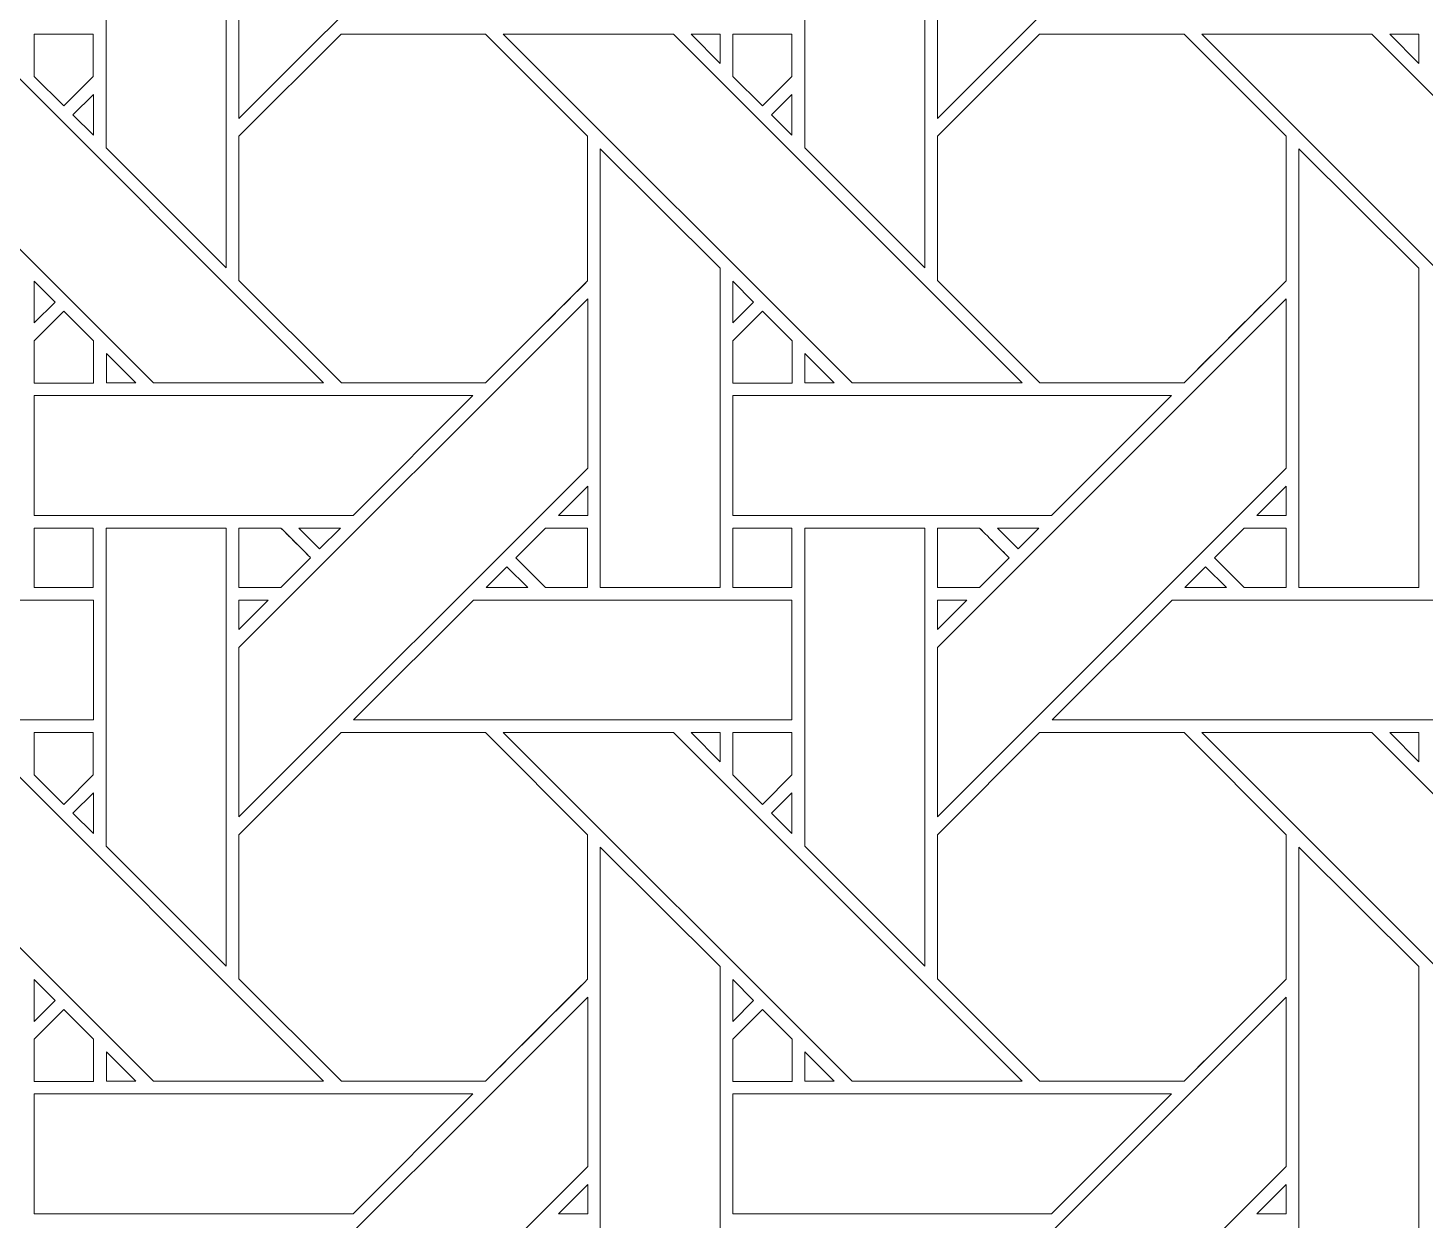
# Model space of a CAD drawing. Header units: inches. Extents: x 4.9 to 19.9, y 3.1 to 15.1.
# Drawn here: x 8.539 to 10.436, y 11.99 to 13.61 of the extents above; entities that cross this region are included whole.
import ezdxf

# ---------------------------------------------------------------- set-up
doc = ezdxf.new("R2010")
doc.units = ezdxf.units.IN
doc.header["$MEASUREMENT"] = 0
doc.layers.add('Design', color=7, linetype='Continuous', lineweight=0)

msp = doc.modelspace()

# ---------------------------------------------------------------- linework, layer by layer
at = {"layer": 'Design'}
for points, knots in [([(4.8829, 15.0948), (4.8829, 15.0948), (4.8829, 3.0948), (4.8829, 3.0948), (4.8829, 3.0948), (19.8829, 3.0948), (19.8829, 3.0948), (19.8829, 3.0948), (19.8829, 15.0948), (19.8829, 15.0948), (19.8829, 15.0948), (4.8829, 15.0948), (4.8829, 15.0948)], [0, 0, 0, 0, 1, 1, 1, 2, 2, 2, 3, 3, 3, 4, 4, 4, 4]), ([(5.4052, 14.5679), (5.4052, 14.5679), (5.4052, 3.6216), (5.4052, 3.6216), (5.4052, 3.6216), (19.3605, 3.6216), (19.3605, 3.6216), (19.3605, 3.6216), (19.3605, 14.5679), (19.3605, 14.5679), (19.3605, 14.5679), (5.4052, 14.5679), (5.4052, 14.5679)], [0, 0, 0, 0, 1, 1, 1, 2, 2, 2, 3, 3, 3, 4, 4, 4, 4]), ([(9.2992, 13.9603), (9.2992, 13.9603), (8.8255, 13.4866), (8.8255, 13.4866), (8.8255, 13.4866), (8.8255, 13.7167), (8.8255, 13.7167), (8.8255, 13.7167), (9.2992, 14.1903), (9.2992, 14.1903), (9.2992, 14.1903), (9.2992, 13.9603), (9.2992, 13.9603)], [0, 0, 0, 0, 1, 1, 1, 2, 2, 2, 3, 3, 3, 4, 4, 4, 4]), ([(10.2479, 13.9603), (10.2479, 13.9603), (9.7742, 13.4866), (9.7742, 13.4866), (9.7742, 13.4866), (9.7742, 13.7167), (9.7742, 13.7167), (9.7742, 13.7167), (10.2479, 14.1903), (10.2479, 14.1903), (10.2479, 14.1903), (10.2479, 13.9603), (10.2479, 13.9603)], [0, 0, 0, 0, 1, 1, 1, 2, 2, 2, 3, 3, 3, 4, 4, 4, 4]), ([(8.6454, 13.4466), (8.6454, 13.4466), (8.6454, 13.8788), (8.6454, 13.8788), (8.6454, 13.8788), (8.8083, 13.8788), (8.8083, 13.8788), (8.8083, 13.8788), (8.8083, 13.2837), (8.8083, 13.2837), (8.8083, 13.2837), (8.6454, 13.4466), (8.6454, 13.4466)], [0, 0, 0, 0, 1, 1, 1, 2, 2, 2, 3, 3, 3, 4, 4, 4, 4]), ([(9.5942, 13.4466), (9.5942, 13.4466), (9.5942, 13.8788), (9.5942, 13.8788), (9.5942, 13.8788), (9.7571, 13.8788), (9.7571, 13.8788), (9.7571, 13.8788), (9.7571, 13.2837), (9.7571, 13.2837), (9.7571, 13.2837), (9.5942, 13.4466), (9.5942, 13.4466)], [0, 0, 0, 0, 1, 1, 1, 2, 2, 2, 3, 3, 3, 4, 4, 4, 4]), ([(8.9405, 13.1273), (8.9405, 13.1273), (8.7095, 13.1273), (8.7095, 13.1273), (8.7095, 13.1273), (8.2359, 13.601), (8.2359, 13.601), (8.2359, 13.601), (8.4669, 13.601), (8.4669, 13.601), (8.4669, 13.601), (8.9405, 13.1273), (8.9405, 13.1273)], [0, 0, 0, 0, 1, 1, 1, 2, 2, 2, 3, 3, 3, 4, 4, 4, 4]), ([(8.6278, 13.601), (8.6278, 13.601), (8.6278, 13.5434), (8.6278, 13.5434), (8.6278, 13.5434), (8.5879, 13.5035), (8.5879, 13.5035), (8.5879, 13.5035), (8.5476, 13.5438), (8.5476, 13.5438), (8.5476, 13.5438), (8.5476, 13.601), (8.5476, 13.601), (8.5476, 13.601), (8.6278, 13.601), (8.6278, 13.601)], [0, 0, 0, 0, 1, 1, 1, 2, 2, 2, 3, 3, 3, 4, 4, 4, 5, 5, 5, 5]), ([(8.6278, 13.5434), (8.6278, 13.5434), (8.5879, 13.5035), (8.5879, 13.5035), (8.5879, 13.5035), (8.5476, 13.5438), (8.5476, 13.5438), (8.5476, 13.5438), (8.5476, 13.601), (8.5476, 13.601), (8.5476, 13.601), (8.6278, 13.601), (8.6278, 13.601), (8.6278, 13.601), (8.6278, 13.5434), (8.6278, 13.5434)], [0, 0, 0, 0, 1, 1, 1, 2, 2, 2, 3, 3, 3, 4, 4, 4, 5, 5, 5, 5]), ([(8.9642, 13.601), (8.9642, 13.601), (9.1604, 13.601), (9.1604, 13.601), (9.1604, 13.601), (9.2991, 13.4623), (9.2991, 13.4623), (9.2991, 13.4623), (9.2991, 13.2661), (9.2991, 13.2661), (9.2813, 13.2481), (9.1694, 13.1364), (9.1604, 13.1274), (9.1604, 13.1274), (8.9647, 13.1274), (8.9647, 13.1274), (8.9647, 13.1274), (8.8255, 13.2666), (8.8255, 13.2666), (8.8255, 13.2666), (8.8255, 13.4623), (8.8255, 13.4623), (8.8255, 13.4623), (8.9642, 13.601), (8.9642, 13.601)], [0, 0, 0, 0, 1, 1, 1, 2, 2, 2, 3, 3, 3, 4, 4, 4, 5, 5, 5, 6, 6, 6, 7, 7, 7, 8, 8, 8, 8]), ([(9.1604, 13.601), (9.1604, 13.601), (9.2991, 13.4623), (9.2991, 13.4623), (9.2991, 13.4623), (9.2991, 13.2661), (9.2991, 13.2661), (9.2815, 13.2483), (9.1695, 13.1365), (9.1604, 13.1274), (9.1604, 13.1274), (8.9647, 13.1274), (8.9647, 13.1274), (8.9647, 13.1274), (8.8255, 13.2666), (8.8255, 13.2666), (8.8255, 13.2666), (8.8255, 13.4623), (8.8255, 13.4623), (8.8255, 13.4623), (8.9642, 13.601), (8.9642, 13.601), (8.9642, 13.601), (9.1604, 13.601), (9.1604, 13.601)], [0, 0, 0, 0, 1, 1, 1, 2, 2, 2, 3, 3, 3, 4, 4, 4, 5, 5, 5, 6, 6, 6, 7, 7, 7, 8, 8, 8, 8]), ([(9.8892, 13.1273), (9.8892, 13.1273), (9.6582, 13.1273), (9.6582, 13.1273), (9.6582, 13.1273), (9.1846, 13.601), (9.1846, 13.601), (9.1846, 13.601), (9.4156, 13.601), (9.4156, 13.601), (9.4156, 13.601), (9.8892, 13.1273), (9.8892, 13.1273)], [0, 0, 0, 0, 1, 1, 1, 2, 2, 2, 3, 3, 3, 4, 4, 4, 4]), ([(9.4397, 13.601), (9.4397, 13.601), (9.4791, 13.601), (9.4791, 13.601), (9.4791, 13.601), (9.4791, 13.5611), (9.4791, 13.5611), (9.4791, 13.5611), (9.4397, 13.601), (9.4397, 13.601)], [0, 0, 0, 0, 1, 1, 1, 2, 2, 2, 3, 3, 3, 3]), ([(9.5766, 13.601), (9.5766, 13.601), (9.5766, 13.5434), (9.5766, 13.5434), (9.5766, 13.5434), (9.5366, 13.5035), (9.5366, 13.5035), (9.5366, 13.5035), (9.4963, 13.5438), (9.4963, 13.5438), (9.4963, 13.5438), (9.4963, 13.601), (9.4963, 13.601), (9.4963, 13.601), (9.5766, 13.601), (9.5766, 13.601)], [0, 0, 0, 0, 1, 1, 1, 2, 2, 2, 3, 3, 3, 4, 4, 4, 5, 5, 5, 5]), ([(9.5766, 13.5434), (9.5766, 13.5434), (9.5366, 13.5035), (9.5366, 13.5035), (9.5366, 13.5035), (9.4963, 13.5438), (9.4963, 13.5438), (9.4963, 13.5438), (9.4963, 13.601), (9.4963, 13.601), (9.4963, 13.601), (9.5766, 13.601), (9.5766, 13.601), (9.5766, 13.601), (9.5766, 13.5434), (9.5766, 13.5434)], [0, 0, 0, 0, 1, 1, 1, 2, 2, 2, 3, 3, 3, 4, 4, 4, 5, 5, 5, 5]), ([(9.9129, 13.601), (9.9129, 13.601), (10.1091, 13.601), (10.1091, 13.601), (10.1091, 13.601), (10.2478, 13.4623), (10.2478, 13.4623), (10.2478, 13.4623), (10.2478, 13.2661), (10.2478, 13.2661), (10.23, 13.2481), (10.1181, 13.1364), (10.1091, 13.1274), (10.1091, 13.1274), (9.9134, 13.1274), (9.9134, 13.1274), (9.9134, 13.1274), (9.7742, 13.2666), (9.7742, 13.2666), (9.7742, 13.2666), (9.7742, 13.4623), (9.7742, 13.4623), (9.7742, 13.4623), (9.9129, 13.601), (9.9129, 13.601)], [0, 0, 0, 0, 1, 1, 1, 2, 2, 2, 3, 3, 3, 4, 4, 4, 5, 5, 5, 6, 6, 6, 7, 7, 7, 8, 8, 8, 8]), ([(10.1091, 13.601), (10.1091, 13.601), (10.2478, 13.4623), (10.2478, 13.4623), (10.2478, 13.4623), (10.2478, 13.2661), (10.2478, 13.2661), (10.23, 13.248), (10.118, 13.1363), (10.1091, 13.1274), (10.1091, 13.1274), (9.9134, 13.1274), (9.9134, 13.1274), (9.9134, 13.1274), (9.7742, 13.2666), (9.7742, 13.2666), (9.7742, 13.2666), (9.7742, 13.4623), (9.7742, 13.4623), (9.7742, 13.4623), (9.9129, 13.601), (9.9129, 13.601), (9.9129, 13.601), (10.1091, 13.601), (10.1091, 13.601)], [0, 0, 0, 0, 1, 1, 1, 2, 2, 2, 3, 3, 3, 4, 4, 4, 5, 5, 5, 6, 6, 6, 7, 7, 7, 8, 8, 8, 8]), ([(10.838, 13.1273), (10.838, 13.1273), (10.6069, 13.1273), (10.6069, 13.1273), (10.6069, 13.1273), (10.1334, 13.601), (10.1334, 13.601), (10.1334, 13.601), (10.3643, 13.601), (10.3643, 13.601), (10.3643, 13.601), (10.838, 13.1273), (10.838, 13.1273)], [0, 0, 0, 0, 1, 1, 1, 2, 2, 2, 3, 3, 3, 4, 4, 4, 4]), ([(10.3884, 13.601), (10.3884, 13.601), (10.4279, 13.601), (10.4279, 13.601), (10.4279, 13.601), (10.4279, 13.5611), (10.4279, 13.5611), (10.4279, 13.5611), (10.3884, 13.601), (10.3884, 13.601)], [0, 0, 0, 0, 1, 1, 1, 2, 2, 2, 3, 3, 3, 3]), ([(8.6279, 13.5191), (8.6279, 13.5191), (8.6279, 13.464), (8.6279, 13.464), (8.6279, 13.464), (8.6001, 13.4913), (8.6001, 13.4913), (8.6001, 13.4913), (8.6279, 13.5191), (8.6279, 13.5191)], [0, 0, 0, 0, 1, 1, 1, 2, 2, 2, 3, 3, 3, 3]), ([(9.5766, 13.5191), (9.5766, 13.5191), (9.5766, 13.464), (9.5766, 13.464), (9.5766, 13.464), (9.5488, 13.4913), (9.5488, 13.4913), (9.5488, 13.4913), (9.5766, 13.5191), (9.5766, 13.5191)], [0, 0, 0, 0, 1, 1, 1, 2, 2, 2, 3, 3, 3, 3]), ([(9.3163, 12.8493), (9.3163, 12.8493), (9.3163, 13.4452), (9.3163, 13.4452), (9.3163, 13.4452), (9.4791, 13.283), (9.4791, 13.283), (9.4791, 13.283), (9.4791, 12.8493), (9.4791, 12.8493), (9.4791, 12.8493), (9.3163, 12.8493), (9.3163, 12.8493)], [0, 0, 0, 0, 1, 1, 1, 2, 2, 2, 3, 3, 3, 4, 4, 4, 4]), ([(10.265, 12.8493), (10.265, 12.8493), (10.265, 13.4452), (10.265, 13.4452), (10.265, 13.4452), (10.4278, 13.283), (10.4278, 13.283), (10.4278, 13.283), (10.4278, 12.8493), (10.4278, 12.8493), (10.4278, 12.8493), (10.265, 12.8493), (10.265, 12.8493)], [0, 0, 0, 0, 1, 1, 1, 2, 2, 2, 3, 3, 3, 4, 4, 4, 4]), ([(8.5476, 13.2088), (8.5476, 13.2088), (8.5476, 13.2655), (8.5476, 13.2655), (8.5476, 13.2655), (8.5758, 13.2369), (8.5758, 13.2369), (8.5758, 13.2369), (8.5476, 13.2088), (8.5476, 13.2088)], [0, 0, 0, 0, 1, 1, 1, 2, 2, 2, 3, 3, 3, 3]), ([(9.4964, 13.2088), (9.4964, 13.2088), (9.4964, 13.2655), (9.4964, 13.2655), (9.4964, 13.2655), (9.5246, 13.2369), (9.5246, 13.2369), (9.5246, 13.2369), (9.4964, 13.2088), (9.4964, 13.2088)], [0, 0, 0, 0, 1, 1, 1, 2, 2, 2, 3, 3, 3, 3]), ([(9.2992, 13.0116), (9.2992, 13.0116), (8.8255, 12.5379), (8.8255, 12.5379), (8.8255, 12.5379), (8.8255, 12.768), (8.8255, 12.768), (8.8255, 12.768), (9.2992, 13.2416), (9.2992, 13.2416), (9.2992, 13.2416), (9.2992, 13.0116), (9.2992, 13.0116)], [0, 0, 0, 0, 1, 1, 1, 2, 2, 2, 3, 3, 3, 4, 4, 4, 4]), ([(10.2479, 13.0116), (10.2479, 13.0116), (9.7742, 12.5379), (9.7742, 12.5379), (9.7742, 12.5379), (9.7742, 12.768), (9.7742, 12.768), (9.7742, 12.768), (10.2479, 13.2416), (10.2479, 13.2416), (10.2479, 13.2416), (10.2479, 13.0116), (10.2479, 13.0116)], [0, 0, 0, 0, 1, 1, 1, 2, 2, 2, 3, 3, 3, 4, 4, 4, 4]), ([(8.5476, 13.1271), (8.5476, 13.1271), (8.5476, 13.1844), (8.5476, 13.1844), (8.5476, 13.1844), (8.5879, 13.2247), (8.5879, 13.2247), (8.5879, 13.2247), (8.6282, 13.1844), (8.6282, 13.1844), (8.6282, 13.1844), (8.6282, 13.1271), (8.6282, 13.1271), (8.6282, 13.1271), (8.5476, 13.1271), (8.5476, 13.1271)], [0, 0, 0, 0, 1, 1, 1, 2, 2, 2, 3, 3, 3, 4, 4, 4, 5, 5, 5, 5]), ([(8.5879, 13.2247), (8.5879, 13.2247), (8.6282, 13.1844), (8.6282, 13.1844), (8.6282, 13.1844), (8.6282, 13.1271), (8.6282, 13.1271), (8.6282, 13.1271), (8.5476, 13.1271), (8.5476, 13.1271), (8.5476, 13.1271), (8.5476, 13.1844), (8.5476, 13.1844), (8.5476, 13.1844), (8.5879, 13.2247), (8.5879, 13.2247)], [0, 0, 0, 0, 1, 1, 1, 2, 2, 2, 3, 3, 3, 4, 4, 4, 5, 5, 5, 5]), ([(9.4963, 13.1271), (9.4963, 13.1271), (9.4963, 13.1844), (9.4963, 13.1844), (9.4963, 13.1844), (9.5367, 13.2247), (9.5367, 13.2247), (9.5367, 13.2247), (9.577, 13.1844), (9.577, 13.1844), (9.577, 13.1844), (9.577, 13.1271), (9.577, 13.1271), (9.577, 13.1271), (9.4963, 13.1271), (9.4963, 13.1271)], [0, 0, 0, 0, 1, 1, 1, 2, 2, 2, 3, 3, 3, 4, 4, 4, 5, 5, 5, 5]), ([(9.5367, 13.2247), (9.5367, 13.2247), (9.577, 13.1844), (9.577, 13.1844), (9.577, 13.1844), (9.577, 13.1271), (9.577, 13.1271), (9.577, 13.1271), (9.4963, 13.1271), (9.4963, 13.1271), (9.4963, 13.1271), (9.4963, 13.1844), (9.4963, 13.1844), (9.4963, 13.1844), (9.5367, 13.2247), (9.5367, 13.2247)], [0, 0, 0, 0, 1, 1, 1, 2, 2, 2, 3, 3, 3, 4, 4, 4, 5, 5, 5, 5]), ([(8.6455, 13.1273), (8.6455, 13.1273), (8.6455, 13.1671), (8.6455, 13.1671), (8.6455, 13.1671), (8.6853, 13.1273), (8.6853, 13.1273), (8.6853, 13.1273), (8.6455, 13.1273), (8.6455, 13.1273)], [0, 0, 0, 0, 1, 1, 1, 2, 2, 2, 3, 3, 3, 3]), ([(9.5943, 13.1273), (9.5943, 13.1273), (9.5943, 13.1671), (9.5943, 13.1671), (9.5943, 13.1671), (9.634, 13.1273), (9.634, 13.1273), (9.634, 13.1273), (9.5943, 13.1273), (9.5943, 13.1273)], [0, 0, 0, 0, 1, 1, 1, 2, 2, 2, 3, 3, 3, 3]), ([(9.1433, 13.1101), (9.1433, 13.1101), (8.9806, 12.9474), (8.9806, 12.9474), (8.9806, 12.9474), (8.5476, 12.9474), (8.5476, 12.9474), (8.5476, 12.9474), (8.5476, 13.1101), (8.5476, 13.1101), (8.5476, 13.1101), (9.1433, 13.1101), (9.1433, 13.1101)], [0, 0, 0, 0, 1, 1, 1, 2, 2, 2, 3, 3, 3, 4, 4, 4, 4]), ([(10.0921, 13.1101), (10.0921, 13.1101), (9.9293, 12.9474), (9.9293, 12.9474), (9.9293, 12.9474), (9.4964, 12.9474), (9.4964, 12.9474), (9.4964, 12.9474), (9.4964, 13.1101), (9.4964, 13.1101), (9.4964, 13.1101), (10.0921, 13.1101), (10.0921, 13.1101)], [0, 0, 0, 0, 1, 1, 1, 2, 2, 2, 3, 3, 3, 4, 4, 4, 4]), ([(9.2992, 12.9474), (9.2992, 12.9474), (9.2594, 12.9474), (9.2594, 12.9474), (9.2594, 12.9474), (9.2992, 12.9872), (9.2992, 12.9872), (9.2992, 12.9872), (9.2992, 12.9474), (9.2992, 12.9474)], [0, 0, 0, 0, 1, 1, 1, 2, 2, 2, 3, 3, 3, 3]), ([(10.2479, 12.9474), (10.2479, 12.9474), (10.2081, 12.9474), (10.2081, 12.9474), (10.2081, 12.9474), (10.2479, 12.9872), (10.2479, 12.9872), (10.2479, 12.9872), (10.2479, 12.9474), (10.2479, 12.9474)], [0, 0, 0, 0, 1, 1, 1, 2, 2, 2, 3, 3, 3, 3]), ([(8.6278, 12.8494), (8.6278, 12.8494), (8.5476, 12.8494), (8.5476, 12.8494), (8.5476, 12.8494), (8.5476, 12.9301), (8.5476, 12.9301), (8.5476, 12.9301), (8.6278, 12.9301), (8.6278, 12.9301), (8.6278, 12.9301), (8.6278, 12.8494), (8.6278, 12.8494)], [0, 0, 0, 0, 1, 1, 1, 2, 2, 2, 3, 3, 3, 4, 4, 4, 4]), ([(8.6278, 12.9301), (8.6278, 12.9301), (8.6278, 12.8494), (8.6278, 12.8494), (8.6278, 12.8494), (8.5476, 12.8494), (8.5476, 12.8494), (8.5476, 12.8494), (8.5476, 12.9301), (8.5476, 12.9301), (8.5476, 12.9301), (8.6278, 12.9301), (8.6278, 12.9301)], [0, 0, 0, 0, 1, 1, 1, 2, 2, 2, 3, 3, 3, 4, 4, 4, 4]), ([(8.6454, 12.4979), (8.6454, 12.4979), (8.6454, 12.9301), (8.6454, 12.9301), (8.6454, 12.9301), (8.8083, 12.9301), (8.8083, 12.9301), (8.8083, 12.9301), (8.8083, 12.335), (8.8083, 12.335), (8.8083, 12.335), (8.6454, 12.4979), (8.6454, 12.4979)], [0, 0, 0, 0, 1, 1, 1, 2, 2, 2, 3, 3, 3, 4, 4, 4, 4]), ([(8.8825, 12.9301), (8.8877, 12.925), (8.9184, 12.8942), (8.9229, 12.8898), (8.9229, 12.8898), (8.8824, 12.8494), (8.8824, 12.8494), (8.8824, 12.8494), (8.8255, 12.8494), (8.8255, 12.8494), (8.8255, 12.8494), (8.8255, 12.9301), (8.8255, 12.9301), (8.8255, 12.9301), (8.8825, 12.9301), (8.8825, 12.9301)], [0, 0, 0, 0, 1, 1, 1, 2, 2, 2, 3, 3, 3, 4, 4, 4, 5, 5, 5, 5]), ([(8.9229, 12.8898), (8.9229, 12.8898), (8.8824, 12.8494), (8.8824, 12.8494), (8.8824, 12.8494), (8.8255, 12.8494), (8.8255, 12.8494), (8.8255, 12.8494), (8.8255, 12.9301), (8.8255, 12.9301), (8.8255, 12.9301), (8.8825, 12.9301), (8.8825, 12.9301), (8.8878, 12.9249), (8.9186, 12.8941), (8.9229, 12.8898)], [0, 0, 0, 0, 1, 1, 1, 2, 2, 2, 3, 3, 3, 4, 4, 4, 5, 5, 5, 5]), ([(8.9069, 12.9301), (8.9069, 12.9301), (8.9634, 12.9301), (8.9634, 12.9301), (8.9634, 12.9301), (8.9351, 12.9019), (8.9351, 12.9019), (8.9351, 12.9019), (8.9069, 12.9301), (8.9069, 12.9301)], [0, 0, 0, 0, 1, 1, 1, 2, 2, 2, 3, 3, 3, 3]), ([(9.2991, 12.9302), (9.2991, 12.9302), (9.2991, 12.8494), (9.2991, 12.8494), (9.2991, 12.8494), (9.242, 12.8494), (9.242, 12.8494), (9.242, 12.8494), (9.2017, 12.8897), (9.2017, 12.8897), (9.2017, 12.8897), (9.2421, 12.9302), (9.2421, 12.9302), (9.2421, 12.9302), (9.2991, 12.9302), (9.2991, 12.9302)], [0, 0, 0, 0, 1, 1, 1, 2, 2, 2, 3, 3, 3, 4, 4, 4, 5, 5, 5, 5]), ([(9.2017, 12.8897), (9.2017, 12.8897), (9.2421, 12.9302), (9.2421, 12.9302), (9.2421, 12.9302), (9.2991, 12.9302), (9.2991, 12.9302), (9.2991, 12.9302), (9.2991, 12.8494), (9.2991, 12.8494), (9.2991, 12.8494), (9.242, 12.8494), (9.242, 12.8494), (9.242, 12.8494), (9.2017, 12.8897), (9.2017, 12.8897)], [0, 0, 0, 0, 1, 1, 1, 2, 2, 2, 3, 3, 3, 4, 4, 4, 5, 5, 5, 5]), ([(9.5766, 12.8494), (9.5766, 12.8494), (9.4963, 12.8494), (9.4963, 12.8494), (9.4963, 12.8494), (9.4963, 12.9301), (9.4963, 12.9301), (9.4963, 12.9301), (9.5766, 12.9301), (9.5766, 12.9301), (9.5766, 12.9301), (9.5766, 12.8494), (9.5766, 12.8494)], [0, 0, 0, 0, 1, 1, 1, 2, 2, 2, 3, 3, 3, 4, 4, 4, 4]), ([(9.5766, 12.9301), (9.5766, 12.9301), (9.5766, 12.8494), (9.5766, 12.8494), (9.5766, 12.8494), (9.4963, 12.8494), (9.4963, 12.8494), (9.4963, 12.8494), (9.4963, 12.9301), (9.4963, 12.9301), (9.4963, 12.9301), (9.5766, 12.9301), (9.5766, 12.9301)], [0, 0, 0, 0, 1, 1, 1, 2, 2, 2, 3, 3, 3, 4, 4, 4, 4]), ([(9.5942, 12.4979), (9.5942, 12.4979), (9.5942, 12.9301), (9.5942, 12.9301), (9.5942, 12.9301), (9.7571, 12.9301), (9.7571, 12.9301), (9.7571, 12.9301), (9.7571, 12.335), (9.7571, 12.335), (9.7571, 12.335), (9.5942, 12.4979), (9.5942, 12.4979)], [0, 0, 0, 0, 1, 1, 1, 2, 2, 2, 3, 3, 3, 4, 4, 4, 4]), ([(9.8313, 12.9301), (9.8364, 12.925), (9.8672, 12.8942), (9.8716, 12.8898), (9.8716, 12.8898), (9.8312, 12.8494), (9.8312, 12.8494), (9.8312, 12.8494), (9.7742, 12.8494), (9.7742, 12.8494), (9.7742, 12.8494), (9.7742, 12.9301), (9.7742, 12.9301), (9.7742, 12.9301), (9.8313, 12.9301), (9.8313, 12.9301)], [0, 0, 0, 0, 1, 1, 1, 2, 2, 2, 3, 3, 3, 4, 4, 4, 5, 5, 5, 5]), ([(9.8557, 12.9056), (9.8557, 12.9056), (9.8716, 12.8898), (9.8716, 12.8898), (9.8716, 12.8898), (9.8312, 12.8494), (9.8312, 12.8494), (9.8312, 12.8494), (9.7742, 12.8494), (9.7742, 12.8494), (9.7742, 12.8494), (9.7742, 12.9301), (9.7742, 12.9301), (9.7742, 12.9301), (9.8313, 12.9301), (9.8313, 12.9301), (9.8366, 12.9248), (9.8465, 12.9149), (9.8557, 12.9056)], [0, 0, 0, 0, 1, 1, 1, 2, 2, 2, 3, 3, 3, 4, 4, 4, 5, 5, 5, 6, 6, 6, 6]), ([(9.8556, 12.9301), (9.8556, 12.9301), (9.9121, 12.9301), (9.9121, 12.9301), (9.9121, 12.9301), (9.8838, 12.9019), (9.8838, 12.9019), (9.8838, 12.9019), (9.8556, 12.9301), (9.8556, 12.9301)], [0, 0, 0, 0, 1, 1, 1, 2, 2, 2, 3, 3, 3, 3]), ([(10.2479, 12.9302), (10.2479, 12.9302), (10.2479, 12.8494), (10.2479, 12.8494), (10.2479, 12.8494), (10.1908, 12.8494), (10.1908, 12.8494), (10.1908, 12.8494), (10.1504, 12.8897), (10.1504, 12.8897), (10.1504, 12.8897), (10.1908, 12.9302), (10.1908, 12.9302), (10.1908, 12.9302), (10.2479, 12.9302), (10.2479, 12.9302)], [0, 0, 0, 0, 1, 1, 1, 2, 2, 2, 3, 3, 3, 4, 4, 4, 5, 5, 5, 5]), ([(10.1504, 12.8897), (10.1504, 12.8897), (10.1908, 12.9302), (10.1908, 12.9302), (10.1908, 12.9302), (10.2479, 12.9302), (10.2479, 12.9302), (10.2479, 12.9302), (10.2479, 12.8494), (10.2479, 12.8494), (10.2479, 12.8494), (10.1908, 12.8494), (10.1908, 12.8494), (10.1908, 12.8494), (10.1504, 12.8897), (10.1504, 12.8897)], [0, 0, 0, 0, 1, 1, 1, 2, 2, 2, 3, 3, 3, 4, 4, 4, 5, 5, 5, 5]), ([(9.2178, 12.8493), (9.2178, 12.8493), (9.1613, 12.8493), (9.1613, 12.8493), (9.1613, 12.8493), (9.1896, 12.8776), (9.1896, 12.8776), (9.1896, 12.8776), (9.2178, 12.8493), (9.2178, 12.8493)], [0, 0, 0, 0, 1, 1, 1, 2, 2, 2, 3, 3, 3, 3]), ([(10.1666, 12.8493), (10.1666, 12.8493), (10.11, 12.8493), (10.11, 12.8493), (10.11, 12.8493), (10.1383, 12.8776), (10.1383, 12.8776), (10.1383, 12.8776), (10.1666, 12.8493), (10.1666, 12.8493)], [0, 0, 0, 0, 1, 1, 1, 2, 2, 2, 3, 3, 3, 3]), ([(8.6279, 12.8322), (8.6279, 12.8322), (8.6279, 12.6694), (8.6279, 12.6694), (8.6279, 12.6694), (8.0326, 12.6694), (8.0326, 12.6694), (8.0326, 12.6694), (8.1954, 12.8322), (8.1954, 12.8322), (8.1954, 12.8322), (8.6279, 12.8322), (8.6279, 12.8322)], [0, 0, 0, 0, 1, 1, 1, 2, 2, 2, 3, 3, 3, 4, 4, 4, 4]), ([(8.8653, 12.8322), (8.8653, 12.8322), (8.8255, 12.7924), (8.8255, 12.7924), (8.8255, 12.7924), (8.8255, 12.8322), (8.8255, 12.8322), (8.8255, 12.8322), (8.8653, 12.8322), (8.8653, 12.8322)], [0, 0, 0, 0, 1, 1, 1, 2, 2, 2, 3, 3, 3, 3]), ([(9.5766, 12.8322), (9.5766, 12.8322), (9.5766, 12.6694), (9.5766, 12.6694), (9.5766, 12.6694), (8.9813, 12.6694), (8.9813, 12.6694), (8.9813, 12.6694), (9.1442, 12.8322), (9.1442, 12.8322), (9.1442, 12.8322), (9.5766, 12.8322), (9.5766, 12.8322)], [0, 0, 0, 0, 1, 1, 1, 2, 2, 2, 3, 3, 3, 4, 4, 4, 4]), ([(9.8141, 12.8322), (9.8141, 12.8322), (9.7742, 12.7924), (9.7742, 12.7924), (9.7742, 12.7924), (9.7742, 12.8322), (9.7742, 12.8322), (9.7742, 12.8322), (9.8141, 12.8322), (9.8141, 12.8322)], [0, 0, 0, 0, 1, 1, 1, 2, 2, 2, 3, 3, 3, 3]), ([(10.5253, 12.8322), (10.5253, 12.8322), (10.5253, 12.6694), (10.5253, 12.6694), (10.5253, 12.6694), (9.9301, 12.6694), (9.9301, 12.6694), (9.9301, 12.6694), (10.0929, 12.8322), (10.0929, 12.8322), (10.0929, 12.8322), (10.5253, 12.8322), (10.5253, 12.8322)], [0, 0, 0, 0, 1, 1, 1, 2, 2, 2, 3, 3, 3, 4, 4, 4, 4]), ([(8.9405, 12.1786), (8.9405, 12.1786), (8.7095, 12.1786), (8.7095, 12.1786), (8.7095, 12.1786), (8.2359, 12.6522), (8.2359, 12.6522), (8.2359, 12.6522), (8.4668, 12.6522), (8.4668, 12.6522), (8.4668, 12.6522), (8.9405, 12.1786), (8.9405, 12.1786)], [0, 0, 0, 0, 1, 1, 1, 2, 2, 2, 3, 3, 3, 4, 4, 4, 4]), ([(8.6278, 12.6523), (8.6278, 12.6523), (8.6278, 12.5947), (8.6278, 12.5947), (8.6278, 12.5947), (8.5879, 12.5547), (8.5879, 12.5547), (8.5879, 12.5547), (8.5476, 12.5951), (8.5476, 12.5951), (8.5476, 12.5951), (8.5476, 12.6523), (8.5476, 12.6523), (8.5476, 12.6523), (8.6278, 12.6523), (8.6278, 12.6523)], [0, 0, 0, 0, 1, 1, 1, 2, 2, 2, 3, 3, 3, 4, 4, 4, 5, 5, 5, 5]), ([(8.6278, 12.5947), (8.6278, 12.5947), (8.5879, 12.5547), (8.5879, 12.5547), (8.5879, 12.5547), (8.5476, 12.5951), (8.5476, 12.5951), (8.5476, 12.5951), (8.5476, 12.6523), (8.5476, 12.6523), (8.5476, 12.6523), (8.6278, 12.6523), (8.6278, 12.6523), (8.6278, 12.6523), (8.6278, 12.5947), (8.6278, 12.5947)], [0, 0, 0, 0, 1, 1, 1, 2, 2, 2, 3, 3, 3, 4, 4, 4, 5, 5, 5, 5]), ([(8.9642, 12.6523), (8.9642, 12.6523), (9.1604, 12.6523), (9.1604, 12.6523), (9.1604, 12.6523), (9.2991, 12.5135), (9.2991, 12.5135), (9.2991, 12.5135), (9.2991, 12.3173), (9.2991, 12.3173), (9.2813, 12.2994), (9.1694, 12.1876), (9.1604, 12.1786), (9.1604, 12.1786), (8.9647, 12.1786), (8.9647, 12.1786), (8.9647, 12.1786), (8.8255, 12.3179), (8.8255, 12.3179), (8.8255, 12.3179), (8.8255, 12.5135), (8.8255, 12.5135), (8.8255, 12.5135), (8.9642, 12.6523), (8.9642, 12.6523)], [0, 0, 0, 0, 1, 1, 1, 2, 2, 2, 3, 3, 3, 4, 4, 4, 5, 5, 5, 6, 6, 6, 7, 7, 7, 8, 8, 8, 8]), ([(9.2991, 12.5135), (9.2991, 12.5135), (9.2991, 12.3173), (9.2991, 12.3173), (9.281, 12.2991), (9.1691, 12.1874), (9.1604, 12.1786), (9.1604, 12.1786), (8.9647, 12.1786), (8.9647, 12.1786), (8.9647, 12.1786), (8.8255, 12.3179), (8.8255, 12.3179), (8.8255, 12.3179), (8.8255, 12.5135), (8.8255, 12.5135), (8.8255, 12.5135), (8.9642, 12.6523), (8.9642, 12.6523), (8.9642, 12.6523), (9.1604, 12.6523), (9.1604, 12.6523), (9.1604, 12.6523), (9.2991, 12.5135), (9.2991, 12.5135)], [0, 0, 0, 0, 1, 1, 1, 2, 2, 2, 3, 3, 3, 4, 4, 4, 5, 5, 5, 6, 6, 6, 7, 7, 7, 8, 8, 8, 8]), ([(9.8892, 12.1786), (9.8892, 12.1786), (9.6582, 12.1786), (9.6582, 12.1786), (9.6582, 12.1786), (9.1846, 12.6522), (9.1846, 12.6522), (9.1846, 12.6522), (9.4156, 12.6522), (9.4156, 12.6522), (9.4156, 12.6522), (9.8892, 12.1786), (9.8892, 12.1786)], [0, 0, 0, 0, 1, 1, 1, 2, 2, 2, 3, 3, 3, 4, 4, 4, 4]), ([(9.4397, 12.6522), (9.4397, 12.6522), (9.4791, 12.6522), (9.4791, 12.6522), (9.4791, 12.6522), (9.4791, 12.6124), (9.4791, 12.6124), (9.4791, 12.6124), (9.4397, 12.6522), (9.4397, 12.6522)], [0, 0, 0, 0, 1, 1, 1, 2, 2, 2, 3, 3, 3, 3]), ([(9.5766, 12.6523), (9.5766, 12.6523), (9.5766, 12.5947), (9.5766, 12.5947), (9.5766, 12.5947), (9.5366, 12.5547), (9.5366, 12.5547), (9.5366, 12.5547), (9.4963, 12.5951), (9.4963, 12.5951), (9.4963, 12.5951), (9.4963, 12.6523), (9.4963, 12.6523), (9.4963, 12.6523), (9.5766, 12.6523), (9.5766, 12.6523)], [0, 0, 0, 0, 1, 1, 1, 2, 2, 2, 3, 3, 3, 4, 4, 4, 5, 5, 5, 5]), ([(9.5766, 12.5947), (9.5766, 12.5947), (9.5366, 12.5547), (9.5366, 12.5547), (9.5366, 12.5547), (9.4963, 12.5951), (9.4963, 12.5951), (9.4963, 12.5951), (9.4963, 12.6523), (9.4963, 12.6523), (9.4963, 12.6523), (9.5766, 12.6523), (9.5766, 12.6523), (9.5766, 12.6523), (9.5766, 12.5947), (9.5766, 12.5947)], [0, 0, 0, 0, 1, 1, 1, 2, 2, 2, 3, 3, 3, 4, 4, 4, 5, 5, 5, 5]), ([(9.9129, 12.6523), (9.9129, 12.6523), (10.1091, 12.6523), (10.1091, 12.6523), (10.1091, 12.6523), (10.2478, 12.5135), (10.2478, 12.5135), (10.2478, 12.5135), (10.2478, 12.3173), (10.2478, 12.3173), (10.23, 12.2994), (10.1181, 12.1876), (10.1091, 12.1786), (10.1091, 12.1786), (9.9134, 12.1786), (9.9134, 12.1786), (9.9134, 12.1786), (9.7742, 12.3179), (9.7742, 12.3179), (9.7742, 12.3179), (9.7742, 12.5135), (9.7742, 12.5135), (9.7742, 12.5135), (9.9129, 12.6523), (9.9129, 12.6523)], [0, 0, 0, 0, 1, 1, 1, 2, 2, 2, 3, 3, 3, 4, 4, 4, 5, 5, 5, 6, 6, 6, 7, 7, 7, 8, 8, 8, 8]), ([(10.2478, 12.5135), (10.2478, 12.5135), (10.2478, 12.3173), (10.2478, 12.3173), (10.2301, 12.2995), (10.1182, 12.1877), (10.1091, 12.1786), (10.1091, 12.1786), (9.9134, 12.1786), (9.9134, 12.1786), (9.9134, 12.1786), (9.7742, 12.3179), (9.7742, 12.3179), (9.7742, 12.3179), (9.7742, 12.5135), (9.7742, 12.5135), (9.7742, 12.5135), (9.9129, 12.6523), (9.9129, 12.6523), (9.9129, 12.6523), (10.1091, 12.6523), (10.1091, 12.6523), (10.1091, 12.6523), (10.2478, 12.5135), (10.2478, 12.5135)], [0, 0, 0, 0, 1, 1, 1, 2, 2, 2, 3, 3, 3, 4, 4, 4, 5, 5, 5, 6, 6, 6, 7, 7, 7, 8, 8, 8, 8]), ([(10.838, 12.1786), (10.838, 12.1786), (10.6069, 12.1786), (10.6069, 12.1786), (10.6069, 12.1786), (10.1334, 12.6522), (10.1334, 12.6522), (10.1334, 12.6522), (10.3643, 12.6522), (10.3643, 12.6522), (10.3643, 12.6522), (10.838, 12.1786), (10.838, 12.1786)], [0, 0, 0, 0, 1, 1, 1, 2, 2, 2, 3, 3, 3, 4, 4, 4, 4]), ([(10.3884, 12.6522), (10.3884, 12.6522), (10.4279, 12.6522), (10.4279, 12.6522), (10.4279, 12.6522), (10.4279, 12.6124), (10.4279, 12.6124), (10.4279, 12.6124), (10.3884, 12.6522), (10.3884, 12.6522)], [0, 0, 0, 0, 1, 1, 1, 2, 2, 2, 3, 3, 3, 3]), ([(8.6279, 12.5704), (8.6279, 12.5704), (8.6279, 12.5152), (8.6279, 12.5152), (8.6279, 12.5152), (8.6001, 12.5426), (8.6001, 12.5426), (8.6001, 12.5426), (8.6279, 12.5704), (8.6279, 12.5704)], [0, 0, 0, 0, 1, 1, 1, 2, 2, 2, 3, 3, 3, 3]), ([(9.5766, 12.5704), (9.5766, 12.5704), (9.5766, 12.5152), (9.5766, 12.5152), (9.5766, 12.5152), (9.5488, 12.5426), (9.5488, 12.5426), (9.5488, 12.5426), (9.5766, 12.5704), (9.5766, 12.5704)], [0, 0, 0, 0, 1, 1, 1, 2, 2, 2, 3, 3, 3, 3]), ([(9.3163, 11.9006), (9.3163, 11.9006), (9.3163, 12.4964), (9.3163, 12.4964), (9.3163, 12.4964), (9.4791, 12.3343), (9.4791, 12.3343), (9.4791, 12.3343), (9.4791, 11.9006), (9.4791, 11.9006), (9.4791, 11.9006), (9.3163, 11.9006), (9.3163, 11.9006)], [0, 0, 0, 0, 1, 1, 1, 2, 2, 2, 3, 3, 3, 4, 4, 4, 4]), ([(10.265, 11.9006), (10.265, 11.9006), (10.265, 12.4964), (10.265, 12.4964), (10.265, 12.4964), (10.4278, 12.3343), (10.4278, 12.3343), (10.4278, 12.3343), (10.4278, 11.9006), (10.4278, 11.9006), (10.4278, 11.9006), (10.265, 11.9006), (10.265, 11.9006)], [0, 0, 0, 0, 1, 1, 1, 2, 2, 2, 3, 3, 3, 4, 4, 4, 4]), ([(8.5476, 12.26), (8.5476, 12.26), (8.5476, 12.3168), (8.5476, 12.3168), (8.5476, 12.3168), (8.5758, 12.2882), (8.5758, 12.2882), (8.5758, 12.2882), (8.5476, 12.26), (8.5476, 12.26)], [0, 0, 0, 0, 1, 1, 1, 2, 2, 2, 3, 3, 3, 3]), ([(9.4964, 12.26), (9.4964, 12.26), (9.4964, 12.3168), (9.4964, 12.3168), (9.4964, 12.3168), (9.5246, 12.2882), (9.5246, 12.2882), (9.5246, 12.2882), (9.4964, 12.26), (9.4964, 12.26)], [0, 0, 0, 0, 1, 1, 1, 2, 2, 2, 3, 3, 3, 3]), ([(9.2992, 12.0628), (9.2992, 12.0628), (8.8255, 11.5892), (8.8255, 11.5892), (8.8255, 11.5892), (8.8255, 11.8193), (8.8255, 11.8193), (8.8255, 11.8193), (9.2992, 12.2929), (9.2992, 12.2929), (9.2992, 12.2929), (9.2992, 12.0628), (9.2992, 12.0628)], [0, 0, 0, 0, 1, 1, 1, 2, 2, 2, 3, 3, 3, 4, 4, 4, 4]), ([(10.2479, 12.0628), (10.2479, 12.0628), (9.7742, 11.5892), (9.7742, 11.5892), (9.7742, 11.5892), (9.7742, 11.8193), (9.7742, 11.8193), (9.7742, 11.8193), (10.2479, 12.2929), (10.2479, 12.2929), (10.2479, 12.2929), (10.2479, 12.0628), (10.2479, 12.0628)], [0, 0, 0, 0, 1, 1, 1, 2, 2, 2, 3, 3, 3, 4, 4, 4, 4]), ([(8.5476, 12.1784), (8.5476, 12.1784), (8.5476, 12.2357), (8.5476, 12.2357), (8.5476, 12.2357), (8.5879, 12.276), (8.5879, 12.276), (8.5879, 12.276), (8.6282, 12.2357), (8.6282, 12.2357), (8.6282, 12.2357), (8.6282, 12.1784), (8.6282, 12.1784), (8.6282, 12.1784), (8.5476, 12.1784), (8.5476, 12.1784)], [0, 0, 0, 0, 1, 1, 1, 2, 2, 2, 3, 3, 3, 4, 4, 4, 5, 5, 5, 5]), ([(8.5879, 12.276), (8.5879, 12.276), (8.6282, 12.2357), (8.6282, 12.2357), (8.6282, 12.2357), (8.6282, 12.1784), (8.6282, 12.1784), (8.6282, 12.1784), (8.5476, 12.1784), (8.5476, 12.1784), (8.5476, 12.1784), (8.5476, 12.2357), (8.5476, 12.2357), (8.5476, 12.2357), (8.5879, 12.276), (8.5879, 12.276)], [0, 0, 0, 0, 1, 1, 1, 2, 2, 2, 3, 3, 3, 4, 4, 4, 5, 5, 5, 5]), ([(9.4963, 12.1784), (9.4963, 12.1784), (9.4963, 12.2357), (9.4963, 12.2357), (9.4963, 12.2357), (9.5367, 12.276), (9.5367, 12.276), (9.5367, 12.276), (9.577, 12.2357), (9.577, 12.2357), (9.577, 12.2357), (9.577, 12.1784), (9.577, 12.1784), (9.577, 12.1784), (9.4963, 12.1784), (9.4963, 12.1784)], [0, 0, 0, 0, 1, 1, 1, 2, 2, 2, 3, 3, 3, 4, 4, 4, 5, 5, 5, 5]), ([(9.5367, 12.276), (9.5367, 12.276), (9.577, 12.2357), (9.577, 12.2357), (9.577, 12.2357), (9.577, 12.1784), (9.577, 12.1784), (9.577, 12.1784), (9.4963, 12.1784), (9.4963, 12.1784), (9.4963, 12.1784), (9.4963, 12.2357), (9.4963, 12.2357), (9.4963, 12.2357), (9.5367, 12.276), (9.5367, 12.276)], [0, 0, 0, 0, 1, 1, 1, 2, 2, 2, 3, 3, 3, 4, 4, 4, 5, 5, 5, 5]), ([(8.6455, 12.1786), (8.6455, 12.1786), (8.6455, 12.2184), (8.6455, 12.2184), (8.6455, 12.2184), (8.6853, 12.1786), (8.6853, 12.1786), (8.6853, 12.1786), (8.6455, 12.1786), (8.6455, 12.1786)], [0, 0, 0, 0, 1, 1, 1, 2, 2, 2, 3, 3, 3, 3]), ([(9.5943, 12.1786), (9.5943, 12.1786), (9.5943, 12.2184), (9.5943, 12.2184), (9.5943, 12.2184), (9.634, 12.1786), (9.634, 12.1786), (9.634, 12.1786), (9.5943, 12.1786), (9.5943, 12.1786)], [0, 0, 0, 0, 1, 1, 1, 2, 2, 2, 3, 3, 3, 3]), ([(9.1433, 12.1613), (9.1433, 12.1613), (8.9806, 11.9986), (8.9806, 11.9986), (8.9806, 11.9986), (8.5476, 11.9986), (8.5476, 11.9986), (8.5476, 11.9986), (8.5476, 12.1613), (8.5476, 12.1613), (8.5476, 12.1613), (9.1433, 12.1613), (9.1433, 12.1613)], [0, 0, 0, 0, 1, 1, 1, 2, 2, 2, 3, 3, 3, 4, 4, 4, 4]), ([(10.0921, 12.1613), (10.0921, 12.1613), (9.9293, 11.9986), (9.9293, 11.9986), (9.9293, 11.9986), (9.4964, 11.9986), (9.4964, 11.9986), (9.4964, 11.9986), (9.4964, 12.1613), (9.4964, 12.1613), (9.4964, 12.1613), (10.0921, 12.1613), (10.0921, 12.1613)], [0, 0, 0, 0, 1, 1, 1, 2, 2, 2, 3, 3, 3, 4, 4, 4, 4]), ([(9.2992, 11.9987), (9.2992, 11.9987), (9.2594, 11.9987), (9.2594, 11.9987), (9.2594, 11.9987), (9.2992, 12.0384), (9.2992, 12.0384), (9.2992, 12.0384), (9.2992, 11.9987), (9.2992, 11.9987)], [0, 0, 0, 0, 1, 1, 1, 2, 2, 2, 3, 3, 3, 3]), ([(10.2479, 11.9987), (10.2479, 11.9987), (10.2081, 11.9987), (10.2081, 11.9987), (10.2081, 11.9987), (10.2479, 12.0384), (10.2479, 12.0384), (10.2479, 12.0384), (10.2479, 11.9987), (10.2479, 11.9987)], [0, 0, 0, 0, 1, 1, 1, 2, 2, 2, 3, 3, 3, 3])]:
    msp.add_open_spline(points, degree=3, knots=knots, dxfattribs=at)

doc.saveas('drawing.dxf')
